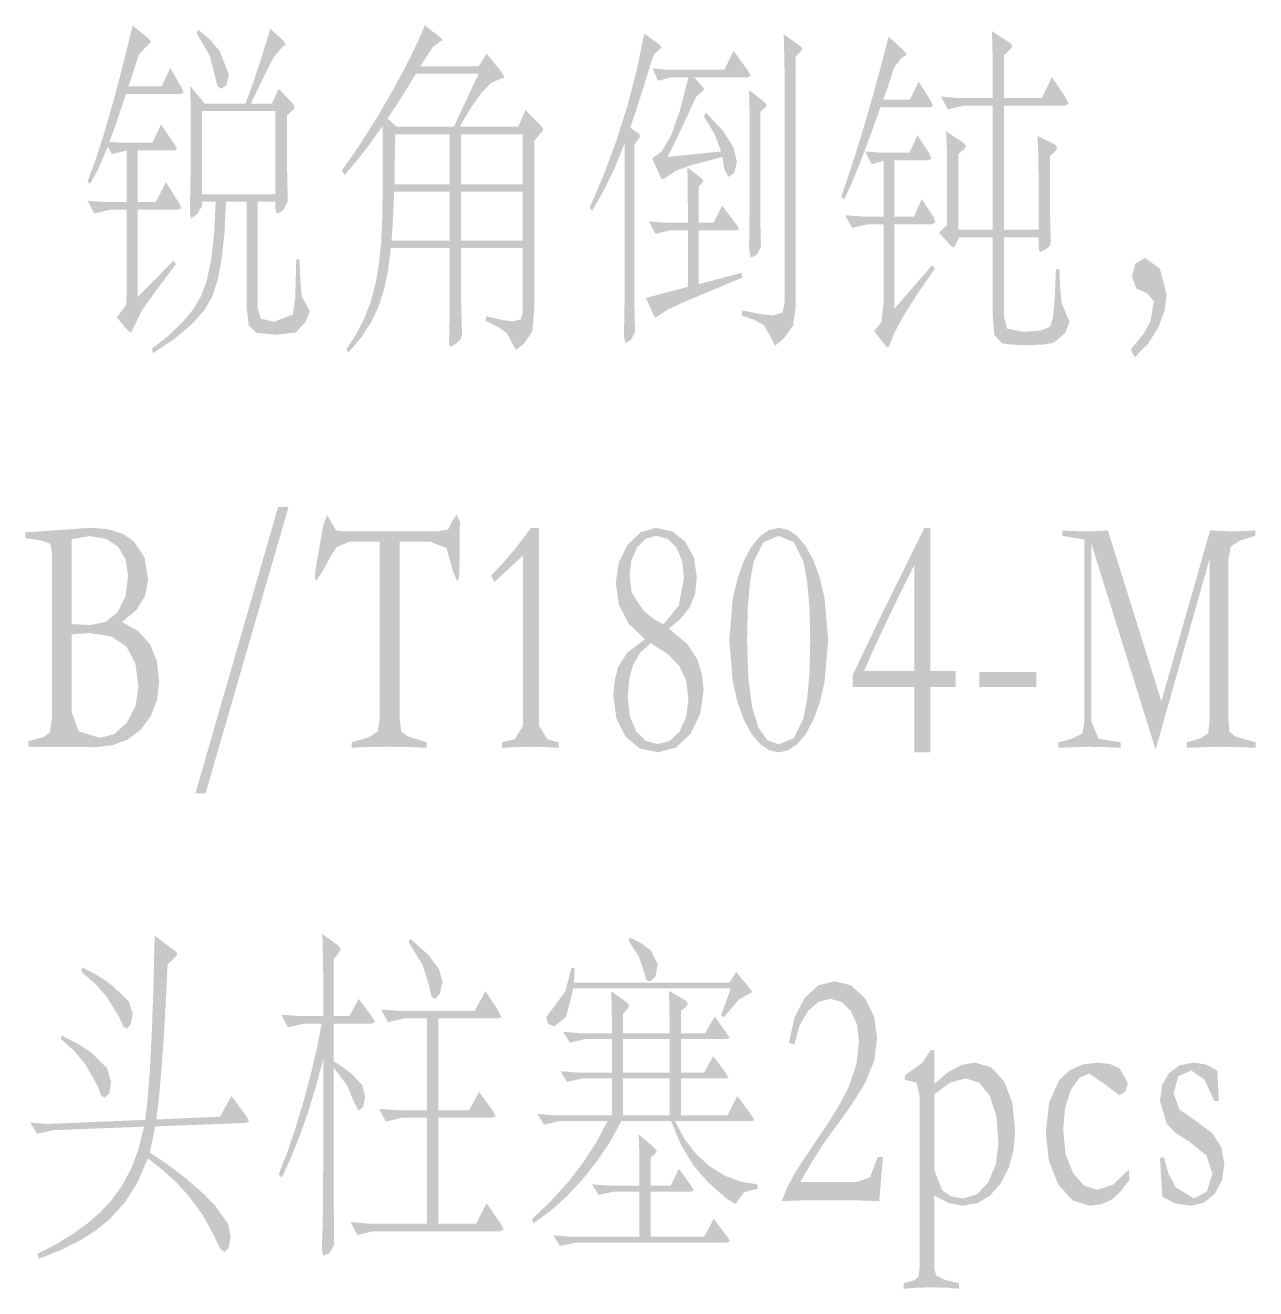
# Model space of a CAD drawing. Header units: millimetres. Extents: x 2819 to 3239, y 1479 to 1776.
# Drawn here: x 3111.26 to 3130.65, y 1558.32 to 1578.23 of the extents above; entities that cross this region are included whole.
import ezdxf

# ---------------------------------------------------------------- set-up
doc = ezdxf.new("R2010")
doc.units = ezdxf.units.MM
doc.layers.add('PDF2_实体填充', color=7, linetype='Continuous')

msp = doc.modelspace()

# ---------------------------------------------------------------- hatches: boundary and pattern name
at = {"layer": 'PDF2_实体填充', "transparency": 33554559}
h = msp.add_hatch(color=256, dxfattribs=at)
h.paths.add_polyline_path([(3113.73, 1577.231), (3113.753, 1577.171), (3113.711, 1577.149), (3112.848, 1577.149), (3112.687, 1576.675), (3112.586, 1576.394), (3112.795, 1576.378), (3113.259, 1576.378), (3113.399, 1576.666), (3113.624, 1576.334), (3113.65, 1576.274), (3113.616, 1576.258), (3113.031, 1576.258), (3113.031, 1575.443), (3113.316, 1575.443), (3113.476, 1575.758), (3113.696, 1575.405), (3113.719, 1575.345), (3113.677, 1575.324), (3113.031, 1575.324), (3113.031, 1573.949), (3113.593, 1574.52), (3113.632, 1574.465), (3113.384, 1574.135), (3113.206, 1573.891), (3113.095, 1573.732), (3112.943, 1573.422), (3112.916, 1573.389), (3112.886, 1573.411), (3112.7, 1573.623), (3112.848, 1573.824), (3112.859, 1574.063), (3112.859, 1575.324), (3112.601, 1575.324), (3112.346, 1575.264), (3112.24, 1575.465), (3112.517, 1575.443), (3112.859, 1575.443), (3112.859, 1576.258), (3112.624, 1576.198), (3112.559, 1576.318), (3112.41, 1575.967), (3112.281, 1575.731), (3112.24, 1575.769), (3112.365, 1576.107), (3112.499, 1576.522), (3112.642, 1577.013), (3112.792, 1577.581), (3112.951, 1578.225), (3113.202, 1578.019), (3113.24, 1577.964), (3113.194, 1577.926), (3113.05, 1577.769), (3112.886, 1577.269), (3113.407, 1577.269), (3113.544, 1577.557)], flags=0)
h.paths.add_polyline_path([(3115.579, 1574.541), (3115.596, 1574.164), (3115.617, 1573.955), (3115.723, 1573.764), (3115.742, 1573.715), (3115.674, 1573.552), (3115.522, 1573.389), (3115.21, 1573.351), (3114.898, 1573.384), (3114.78, 1573.504), (3114.746, 1573.786), (3114.746, 1575.449), (3114.423, 1575.449), (3114.398, 1574.956), (3114.353, 1574.543), (3114.289, 1574.209), (3114.206, 1573.955), (3114.079, 1573.738), (3113.882, 1573.517), (3113.613, 1573.292), (3113.274, 1573.063), (3113.255, 1573.134), (3113.516, 1573.339), (3113.731, 1573.544), (3113.902, 1573.751), (3114.027, 1573.96), (3114.119, 1574.208), (3114.188, 1574.539), (3114.235, 1574.952), (3114.259, 1575.449), (3114.046, 1575.449), (3114.046, 1575.383), (3113.966, 1575.253), (3113.871, 1575.188), (3113.852, 1575.275), (3113.867, 1576.063), (3113.867, 1576.709), (3113.864, 1577), (3113.856, 1577.274), (3114.088, 1576.997), (3114.731, 1576.997), (3114.85, 1577.324), (3114.981, 1577.717), (3115.122, 1578.176), (3115.332, 1577.98), (3115.366, 1577.926), (3115.305, 1577.883), (3115.176, 1577.731), (3115.105, 1577.596), (3114.985, 1577.351), (3114.814, 1576.997), (3115.145, 1576.997), (3115.252, 1577.231), (3115.484, 1576.986), (3115.506, 1576.937), (3115.484, 1576.899), (3115.381, 1576.807), (3115.381, 1576.188), (3115.389, 1575.731), (3115.396, 1575.449), (3115.32, 1575.313), (3115.225, 1575.258), (3115.202, 1575.329), (3115.202, 1575.449), (3114.921, 1575.449), (3114.921, 1573.775), (3114.97, 1573.607), (3115.179, 1573.558), (3115.476, 1573.672), (3115.514, 1573.946), (3115.529, 1574.541)], flags=0)
h.paths.add_polyline_path([(3115.202, 1575.568), (3115.202, 1576.878), (3114.046, 1576.878), (3114.046, 1575.568)], flags=0)
h.paths.add_polyline_path([(3113.985, 1578.16), (3114.169, 1578.005), (3114.324, 1577.823), (3114.468, 1577.453), (3114.43, 1577.29), (3114.35, 1577.231), (3114.289, 1577.269), (3114.263, 1577.367), (3114.166, 1577.752), (3113.959, 1578.105)], flags=0)
h = msp.add_hatch(color=256, dxfattribs=at)
h.paths.add_polyline_path([(3119.401, 1576.552), (3119.279, 1576.41), (3119.279, 1573.737), (3119.249, 1573.4), (3119.116, 1573.21), (3118.994, 1573.118), (3118.964, 1573.161), (3118.849, 1573.379), (3118.725, 1573.468), (3118.511, 1573.574), (3118.526, 1573.645), (3118.789, 1573.584), (3118.945, 1573.563), (3119.07, 1573.596), (3119.097, 1573.705), (3119.097, 1574.721), (3118.127, 1574.721), (3118.127, 1573.922), (3118.135, 1573.591), (3118.142, 1573.357), (3118.123, 1573.286), (3118.043, 1573.21), (3117.956, 1573.161), (3117.937, 1573.199), (3117.941, 1573.406), (3117.946, 1573.611), (3117.948, 1574.721), (3117.02, 1574.721), (3116.975, 1574.363), (3116.909, 1574.052), (3116.822, 1573.786), (3116.707, 1573.543), (3116.55, 1573.306), (3116.351, 1573.074), (3116.32, 1573.123), (3116.476, 1573.365), (3116.602, 1573.612), (3116.704, 1573.876), (3116.781, 1574.166), (3116.835, 1574.483), (3116.868, 1574.813), (3116.885, 1575.191), (3116.891, 1575.65), (3116.891, 1576.644), (3116.692, 1576.363), (3116.492, 1576.105), (3116.29, 1575.872), (3116.248, 1575.943), (3116.44, 1576.216), (3116.629, 1576.501), (3116.815, 1576.8), (3116.997, 1577.111), (3117.169, 1577.422), (3117.32, 1577.712), (3117.449, 1577.981), (3117.556, 1578.23), (3117.811, 1578.029), (3117.838, 1577.997), (3117.788, 1577.97), (3117.682, 1577.888), (3117.484, 1577.584), (3118.405, 1577.584), (3118.53, 1577.785), (3118.781, 1577.47), (3118.811, 1577.41), (3118.602, 1577.324), (3118.446, 1577.165), (3118.283, 1576.932), (3118.104, 1576.633), (3119.028, 1576.633), (3119.142, 1576.894), (3119.401, 1576.628), (3119.424, 1576.59)], flags=0)
h.paths.add_polyline_path([(3118.405, 1577.47), (3117.416, 1577.47), (3117.266, 1577.222), (3117.116, 1576.984), (3116.967, 1576.758), (3117.115, 1576.633), (3118.013, 1576.633)], flags=0)
h.paths.add_polyline_path([(3119.097, 1575.726), (3119.097, 1576.514), (3118.127, 1576.514), (3118.127, 1575.726)], flags=0)
h.paths.add_polyline_path([(3117.948, 1575.726), (3117.948, 1576.514), (3117.089, 1576.514), (3117.077, 1575.726)], flags=0)
h.paths.add_polyline_path([(3119.097, 1574.835), (3119.097, 1575.606), (3118.127, 1575.606), (3118.127, 1574.835)], flags=0)
h.paths.add_polyline_path([(3117.948, 1574.835), (3117.948, 1575.606), (3117.073, 1575.606), (3117.053, 1575.158), (3117.032, 1574.835)], flags=0)
h = msp.add_hatch(color=256, dxfattribs=at)
h.paths.add_polyline_path([(3121.253, 1577.926), (3121.287, 1577.883), (3121.238, 1577.834), (3121.169, 1577.774), (3121.124, 1577.654), (3120.996, 1577.235), (3120.885, 1576.889), (3120.793, 1576.617), (3120.926, 1576.524), (3120.949, 1576.492), (3120.934, 1576.454), (3120.858, 1576.345), (3120.859, 1573.912), (3120.861, 1573.639), (3120.869, 1573.395), (3120.801, 1573.265), (3120.713, 1573.221), (3120.694, 1573.341), (3120.702, 1573.759), (3120.705, 1574.018), (3120.705, 1576.372), (3120.547, 1575.981), (3120.376, 1575.626), (3120.192, 1575.307), (3120.154, 1575.356), (3120.382, 1575.89), (3120.582, 1576.432), (3120.754, 1576.98), (3120.898, 1577.536), (3121.014, 1578.1)], flags=0)
h.paths.add_polyline_path([(3123.486, 1577.823), (3123.398, 1577.736), (3123.398, 1573.775), (3123.36, 1573.498), (3123.212, 1573.292), (3123.075, 1573.178), (3123.052, 1573.232), (3122.9, 1573.504), (3122.747, 1573.588), (3122.554, 1573.656), (3122.558, 1573.737), (3122.859, 1573.676), (3123.041, 1573.656), (3123.193, 1573.705), (3123.227, 1573.873), (3123.227, 1577.296), (3123.223, 1577.676), (3123.212, 1578.089), (3123.482, 1577.894), (3123.505, 1577.861)], flags=0)
h.paths.add_polyline_path([(3122.66, 1577.497), (3122.691, 1577.432), (3122.641, 1577.41), (3121.801, 1577.41), (3121.942, 1577.252), (3121.957, 1577.22), (3121.93, 1577.193), (3121.827, 1577.095), (3121.68, 1576.771), (3121.532, 1576.457), (3121.382, 1576.155), (3122.223, 1576.242), (3122.125, 1576.511), (3121.953, 1576.796), (3121.983, 1576.856), (3122.256, 1576.565), (3122.419, 1576.308), (3122.474, 1576.084), (3122.436, 1575.91), (3122.345, 1575.84), (3122.276, 1575.959), (3122.246, 1576.155), (3121.732, 1576.019), (3121.514, 1575.938), (3121.329, 1575.813), (3121.303, 1575.802), (3121.276, 1575.824), (3121.139, 1576.133), (3121.29, 1576.244), (3121.436, 1576.493), (3121.575, 1576.882), (3121.71, 1577.41), (3121.44, 1577.41), (3121.23, 1577.356), (3121.147, 1577.551), (3121.371, 1577.53), (3122.276, 1577.53), (3122.421, 1577.828)], flags=0)
h.paths.add_polyline_path([(3122.919, 1576.932), (3122.843, 1576.867), (3122.844, 1575.189), (3122.847, 1574.943), (3122.854, 1574.737), (3122.786, 1574.612), (3122.691, 1574.568), (3122.664, 1574.726), (3122.672, 1575.003), (3122.676, 1576.514), (3122.673, 1576.895), (3122.664, 1577.214), (3122.915, 1577.013), (3122.946, 1576.97)], flags=0)
h.paths.add_polyline_path([(3122.558, 1574.253), (3121.702, 1573.895), (3121.387, 1573.751), (3121.227, 1573.645), (3121.196, 1573.623), (3121.169, 1573.65), (3121.04, 1573.933), (3121.702, 1574.107), (3121.702, 1574.998), (3121.417, 1574.998), (3121.192, 1574.943), (3121.086, 1575.139), (3121.348, 1575.117), (3121.702, 1575.117), (3121.7, 1575.589), (3121.694, 1575.992), (3121.919, 1575.818), (3121.945, 1575.78), (3121.922, 1575.742), (3121.873, 1575.693), (3121.873, 1575.117), (3122.105, 1575.117), (3122.242, 1575.389), (3122.478, 1575.074), (3122.504, 1575.014), (3122.463, 1574.998), (3121.873, 1574.998), (3121.873, 1574.15), (3122.546, 1574.329)], flags=0)
h = msp.add_hatch(color=256, dxfattribs=at)
h.paths.add_polyline_path([(3127.555, 1574.384), (3127.569, 1574.088), (3127.589, 1573.862), (3127.692, 1573.612), (3127.719, 1573.569), (3127.65, 1573.384), (3127.468, 1573.227), (3127.305, 1573.198), (3127.045, 1573.188), (3126.793, 1573.197), (3126.65, 1573.221), (3126.532, 1573.346), (3126.505, 1573.65), (3126.505, 1574.889), (3125.981, 1574.889), (3125.916, 1574.759), (3125.885, 1574.726), (3125.847, 1574.753), (3125.661, 1574.96), (3125.787, 1575.085), (3125.787, 1575.997), (3125.783, 1576.281), (3125.771, 1576.557), (3126.045, 1576.378), (3126.087, 1576.323), (3126.053, 1576.274), (3125.965, 1576.204), (3125.965, 1575.009), (3126.505, 1575.009), (3126.505, 1576.964), (3126.053, 1576.964), (3125.798, 1576.905), (3125.691, 1577.106), (3125.969, 1577.084), (3126.505, 1577.084), (3126.505, 1577.491), (3126.503, 1577.808), (3126.494, 1578.138), (3126.783, 1577.948), (3126.817, 1577.899), (3126.787, 1577.856), (3126.684, 1577.758), (3126.684, 1577.084), (3127.277, 1577.084), (3127.441, 1577.415), (3127.658, 1577.084), (3127.703, 1576.992), (3127.643, 1576.964), (3126.684, 1576.964), (3126.684, 1575.009), (3127.228, 1575.009), (3127.228, 1575.883), (3127.224, 1576.202), (3127.213, 1576.486), (3127.479, 1576.356), (3127.525, 1576.302), (3127.49, 1576.242), (3127.407, 1576.171), (3127.409, 1575.301), (3127.414, 1575.063), (3127.422, 1574.824), (3127.411, 1574.759), (3127.334, 1574.693), (3127.247, 1574.655), (3127.228, 1574.726), (3127.228, 1574.889), (3126.684, 1574.889), (3126.684, 1573.639), (3126.73, 1573.449), (3126.981, 1573.4), (3127.26, 1573.419), (3127.407, 1573.476), (3127.453, 1573.611), (3127.484, 1573.914), (3127.502, 1574.384)], flags=0)
h.paths.add_polyline_path([(3125.52, 1577.057), (3125.566, 1576.959), (3125.505, 1576.937), (3124.737, 1576.937), (3124.566, 1576.462), (3124.414, 1576.061), (3124.281, 1575.736), (3124.166, 1575.487), (3124.117, 1575.519), (3124.274, 1575.986), (3124.427, 1576.472), (3124.577, 1576.978), (3124.723, 1577.505), (3124.866, 1578.051), (3125.11, 1577.828), (3125.151, 1577.769), (3125.068, 1577.714), (3124.954, 1577.568), (3124.88, 1577.339), (3124.779, 1577.057), (3125.201, 1577.057), (3125.338, 1577.339)], flags=0)
h.paths.add_polyline_path([(3125.593, 1574.395), (3125.312, 1573.986), (3125.1, 1573.65), (3124.958, 1573.388), (3124.885, 1573.199), (3124.855, 1573.15), (3124.809, 1573.188), (3124.638, 1573.411), (3124.752, 1573.552), (3124.786, 1573.862), (3124.786, 1575.095), (3124.543, 1575.095), (3124.288, 1575.036), (3124.182, 1575.237), (3124.459, 1575.215), (3124.786, 1575.215), (3124.786, 1576.095), (3124.6, 1576.041), (3124.493, 1576.242), (3124.771, 1576.22), (3125.193, 1576.22), (3125.319, 1576.497), (3125.501, 1576.22), (3125.543, 1576.128), (3125.486, 1576.101), (3124.957, 1576.101), (3124.957, 1575.215), (3125.266, 1575.215), (3125.387, 1575.492), (3125.57, 1575.215), (3125.604, 1575.128), (3125.555, 1575.095), (3124.957, 1575.095), (3124.957, 1573.764), (3125.555, 1574.454)], flags=0)
for points in [[(3128.681, 1573.118), (3128.89, 1573.377), (3128.993, 1573.569), (3129.046, 1573.878), (3128.943, 1574.003), (3128.772, 1574.079), (3128.7, 1574.27), (3128.753, 1574.471), (3128.905, 1574.563), (3129.141, 1574.395), (3129.247, 1573.982), (3129.214, 1573.73), (3129.114, 1573.466), (3128.956, 1573.213), (3128.745, 1572.998)], [(3115.959, 1570.369), (3116.016, 1570.51), (3116.088, 1570.39), (3116.153, 1570.271), (3116.271, 1570.255), (3117.743, 1570.255), (3117.922, 1570.282), (3118.001, 1570.439), (3118.058, 1570.515), (3118.108, 1570.407), (3118.1, 1569.548), (3118.07, 1569.461), (3118.001, 1569.619), (3117.899, 1569.988), (3117.636, 1570.092), (3117.161, 1570.092), (3117.161, 1567.294), (3117.184, 1567.098), (3117.29, 1567.022), (3117.587, 1566.93), (3117.587, 1566.843), (3117.338, 1566.855), (3116.994, 1566.859), (3116.594, 1566.855), (3116.4, 1566.843), (3116.4, 1566.93), (3116.667, 1567.006), (3116.811, 1567.098), (3116.845, 1567.299), (3116.845, 1570.092), (3116.377, 1570.092), (3116.172, 1570.01), (3116.074, 1569.868), (3115.94, 1569.614), (3115.841, 1569.472), (3115.822, 1569.532), (3115.841, 1569.706)], [(3119.663, 1566.843), (3119.453, 1566.855), (3119.218, 1566.859), (3118.984, 1566.855), (3118.774, 1566.843), (3118.774, 1566.93), (3118.971, 1566.978), (3119.104, 1567.19), (3119.104, 1569.874), (3118.652, 1569.456), (3118.599, 1569.559), (3118.785, 1569.751), (3118.996, 1570.001), (3119.23, 1570.309), (3119.355, 1570.309), (3119.355, 1567.19), (3119.489, 1566.973), (3119.663, 1566.93)], [(3130.651, 1566.843), (3130.333, 1566.855), (3130.107, 1566.859), (3129.853, 1566.855), (3129.563, 1566.843), (3129.563, 1566.93), (3129.792, 1566.995), (3129.902, 1567.076), (3129.925, 1567.288), (3129.925, 1569.825), (3129.073, 1566.815), (3128.061, 1570.059), (3128.061, 1567.256), (3128.175, 1566.984), (3128.525, 1566.93), (3128.525, 1566.843), (3128.288, 1566.855), (3128.035, 1566.859), (3127.814, 1566.855), (3127.54, 1566.843), (3127.54, 1566.93), (3127.749, 1566.984), (3127.92, 1567.071), (3127.951, 1567.256), (3127.951, 1570.124), (3127.605, 1570.184), (3127.605, 1570.271), (3127.728, 1570.259), (3127.97, 1570.255), (3128.185, 1570.259), (3128.32, 1570.271), (3129.164, 1567.576), (3129.932, 1570.271), (3130.119, 1570.259), (3130.305, 1570.255), (3130.482, 1570.259), (3130.647, 1570.271), (3130.647, 1570.184), (3130.411, 1570.113), (3130.259, 1570.016), (3130.218, 1569.793), (3130.218, 1567.326), (3130.237, 1567.098), (3130.328, 1567.022), (3130.651, 1566.93)], [(3124.718, 1559.698), (3124.51, 1559.707), (3124.251, 1559.713), (3123.64, 1559.713), (3123.386, 1559.707), (3123.182, 1559.698), (3123.263, 1559.905), (3123.364, 1560.1), (3123.508, 1560.33), (3123.932, 1560.958), (3124.105, 1561.244), (3124.235, 1561.496), (3124.358, 1561.856), (3124.399, 1562.219), (3124.365, 1562.489), (3124.265, 1562.703), (3124.12, 1562.841), (3123.942, 1562.887), (3123.761, 1562.84), (3123.596, 1562.697), (3123.464, 1562.473), (3123.379, 1562.17), (3123.292, 1562.192), (3123.386, 1562.602), (3123.547, 1562.909), (3123.761, 1563.101), (3124.018, 1563.164), (3124.275, 1563.098), (3124.49, 1562.898), (3124.635, 1562.61), (3124.684, 1562.268), (3124.638, 1561.909), (3124.501, 1561.573), (3124.361, 1561.341), (3124.18, 1561.073), (3123.957, 1560.768), (3123.817, 1560.57), (3123.656, 1560.314), (3123.474, 1560.002), (3124.368, 1560.002), (3124.57, 1560.073), (3124.695, 1560.394), (3124.775, 1560.394)], [(3128.654, 1560.198), (3128.658, 1560.03), (3128.517, 1559.846), (3128.377, 1559.72), (3128.222, 1559.651), (3128.038, 1559.627), (3127.765, 1559.71), (3127.54, 1559.959), (3127.392, 1560.331), (3127.342, 1560.785), (3127.395, 1561.257), (3127.551, 1561.6), (3127.712, 1561.757), (3127.917, 1561.851), (3128.164, 1561.882), (3128.353, 1561.86), (3128.502, 1561.795), (3128.635, 1561.562), (3128.597, 1561.426), (3128.502, 1561.366), (3128.289, 1561.529), (3128.027, 1561.708), (3127.873, 1561.644), (3127.738, 1561.453), (3127.647, 1561.17), (3127.616, 1560.823), (3127.656, 1560.433), (3127.776, 1560.133), (3127.95, 1559.941), (3128.152, 1559.877), (3128.401, 1559.958)], [(3129.997, 1561.279), (3129.845, 1561.611), (3129.636, 1561.757), (3129.427, 1561.666), (3129.358, 1561.393), (3129.449, 1561.143), (3129.727, 1560.948), (3129.966, 1560.77), (3130.109, 1560.549), (3130.157, 1560.285), (3130.119, 1560.025), (3130.005, 1559.812), (3129.834, 1559.674), (3129.628, 1559.627), (3129.379, 1559.663), (3129.179, 1559.769), (3129.141, 1560.383), (3129.206, 1560.383), (3129.279, 1560.122), (3129.392, 1559.915), (3129.677, 1559.742), (3129.883, 1559.85), (3129.967, 1560.133), (3129.877, 1560.413), (3129.609, 1560.633), (3129.393, 1560.771), (3129.248, 1560.915), (3129.141, 1561.285), (3129.177, 1561.532), (3129.286, 1561.719), (3129.455, 1561.841), (3129.674, 1561.882), (3129.875, 1561.85), (3130.046, 1561.752), (3130.069, 1561.279)]]:
    msp.add_hatch(color=256, dxfattribs=at).paths.add_polyline_path(points)
h = msp.add_hatch(color=256, dxfattribs=at)
h.paths.add_polyline_path([(3111.258, 1570.146), (3111.258, 1570.238), (3112.172, 1570.303), (3112.319, 1570.309), (3112.581, 1570.285), (3112.798, 1570.215), (3112.97, 1570.097), (3113.138, 1569.844), (3113.194, 1569.499), (3113.148, 1569.241), (3113.012, 1569.016), (3112.783, 1568.826), (3113.04, 1568.681), (3113.223, 1568.477), (3113.332, 1568.211), (3113.369, 1567.886), (3113.336, 1567.603), (3113.236, 1567.342), (3113.078, 1567.128), (3112.871, 1566.973), (3112.63, 1566.883), (3112.365, 1566.853), (3111.304, 1566.859), (3111.304, 1566.946), (3111.544, 1567.011), (3111.646, 1567.087), (3111.677, 1567.304), (3111.677, 1569.934), (3111.654, 1570.059), (3111.506, 1570.113)], flags=0)
h.paths.add_polyline_path([(3111.989, 1568.793), (3112.285, 1568.777), (3112.528, 1568.828), (3112.715, 1568.983), (3112.838, 1569.23), (3112.878, 1569.548), (3112.839, 1569.813), (3112.723, 1570.01), (3112.532, 1570.136), (3112.274, 1570.179), (3111.989, 1570.13)], flags=0)
h.paths.add_polyline_path([(3111.989, 1568.63), (3111.989, 1567.413), (3112.1, 1567.103), (3112.433, 1567), (3112.662, 1567.06), (3112.859, 1567.239), (3112.996, 1567.501), (3113.042, 1567.799), (3112.994, 1568.176), (3112.852, 1568.44), (3112.615, 1568.599), (3112.278, 1568.652)], flags=0)
h = msp.add_hatch(color=256, dxfattribs=at)
h.paths.add_polyline_path([(3121.025, 1568.554), (3120.769, 1568.797), (3120.616, 1569.093), (3120.565, 1569.44), (3120.611, 1569.759), (3120.751, 1570.043), (3120.958, 1570.242), (3121.196, 1570.309), (3121.458, 1570.253), (3121.664, 1570.086), (3121.798, 1569.835), (3121.843, 1569.527), (3121.814, 1569.262), (3121.729, 1569.054), (3121.59, 1568.881), (3121.402, 1568.722), (3121.689, 1568.482), (3121.85, 1568.239), (3121.924, 1567.994), (3121.949, 1567.75), (3121.897, 1567.379), (3121.74, 1567.06), (3121.509, 1566.844), (3121.227, 1566.772), (3120.939, 1566.834), (3120.717, 1567.022), (3120.574, 1567.31), (3120.527, 1567.663), (3120.546, 1567.894), (3120.603, 1568.119), (3120.746, 1568.342)], flags=0)
h.paths.add_polyline_path([(3121.318, 1568.788), (3121.558, 1569.086), (3121.641, 1569.521), (3121.612, 1569.783), (3121.523, 1569.994), (3121.386, 1570.136), (3121.204, 1570.184), (3121.035, 1570.138), (3120.9, 1569.999), (3120.811, 1569.798), (3120.782, 1569.554), (3120.816, 1569.287), (3121.002, 1569.005), (3121.159, 1568.875)], flags=0)
h.paths.add_polyline_path([(3121.116, 1568.494), (3120.95, 1568.342), (3120.839, 1568.157), (3120.776, 1567.928), (3120.755, 1567.63), (3120.788, 1567.332), (3120.888, 1567.098), (3121.038, 1566.951), (3121.223, 1566.902), (3121.414, 1566.951), (3121.569, 1567.098), (3121.674, 1567.326), (3121.71, 1567.609), (3121.674, 1567.902), (3121.569, 1568.13), (3121.387, 1568.319)], flags=0)
h = msp.add_hatch(color=256, dxfattribs=at)
h.paths.add_polyline_path([(3123.132, 1570.309), (3122.99, 1570.279), (3122.845, 1570.184), (3122.706, 1570.019), (3122.582, 1569.789), (3122.481, 1569.506), (3122.408, 1569.189), (3122.354, 1568.537), (3122.409, 1567.886), (3122.481, 1567.57), (3122.583, 1567.287), (3122.707, 1567.058), (3122.847, 1566.894), (3122.992, 1566.8), (3123.134, 1566.771), (3123.275, 1566.801), (3123.42, 1566.896), (3123.56, 1567.06), (3123.684, 1567.291), (3123.785, 1567.574), (3123.857, 1567.891), (3123.912, 1568.542), (3123.857, 1569.193), (3123.784, 1569.51), (3123.683, 1569.792), (3123.558, 1570.022), (3123.419, 1570.186), (3123.274, 1570.28), (3123.132, 1570.309)], flags=0)
h.paths.add_polyline_path([(3123.132, 1566.897), (3123.37, 1566.996), (3123.52, 1567.294), (3123.581, 1567.61), (3123.618, 1568.025), (3123.63, 1568.538), (3123.618, 1569.05), (3123.581, 1569.465), (3123.52, 1569.782), (3123.37, 1570.083), (3123.132, 1570.184), (3122.893, 1570.083), (3122.74, 1569.782), (3122.681, 1569.465), (3122.646, 1569.05), (3122.634, 1568.538), (3122.654, 1567.947), (3122.714, 1567.488), (3122.813, 1567.159), (3122.953, 1566.963)], flags=0)
h = msp.add_hatch(color=256, dxfattribs=at)
h.paths.add_polyline_path([(3125.429, 1570.309), (3125.521, 1570.309), (3125.521, 1568.054), (3125.924, 1568.054), (3125.924, 1567.804), (3125.521, 1567.804), (3125.521, 1566.772), (3125.27, 1566.772), (3125.27, 1567.804), (3124.296, 1567.804), (3124.296, 1567.984), (3124.748, 1568.929)], flags=0)
h.paths.add_polyline_path([(3125.27, 1568.054), (3125.27, 1569.722), (3125.072, 1569.327), (3124.895, 1568.962), (3124.736, 1568.629), (3124.598, 1568.326), (3124.478, 1568.054)], flags=0)
h = msp.add_hatch(color=256, dxfattribs=at)
h.paths.add_polyline_path([(3114.75, 1561.029), (3114.784, 1560.953), (3114.735, 1560.931), (3113.308, 1560.877), (3113.221, 1560.464), (3113.441, 1560.318), (3113.645, 1560.17), (3113.833, 1560.019), (3114.075, 1559.807), (3114.259, 1559.617), (3114.457, 1559.334), (3114.495, 1559.133), (3114.464, 1558.965), (3114.404, 1558.899), (3114.335, 1558.943), (3114.229, 1559.16), (3114.059, 1559.475), (3113.826, 1559.79), (3113.637, 1559.995), (3113.425, 1560.189), (3113.19, 1560.372), (3113.034, 1560.005), (3112.834, 1559.686), (3112.59, 1559.416), (3112.37, 1559.236), (3112.11, 1559.072), (3111.811, 1558.924), (3111.471, 1558.791), (3111.449, 1558.867), (3111.737, 1559.016), (3111.996, 1559.174), (3112.227, 1559.339), (3112.428, 1559.512), (3112.601, 1559.693), (3112.782, 1559.94), (3112.931, 1560.218), (3113.047, 1560.529), (3113.13, 1560.872), (3111.7, 1560.817), (3111.445, 1560.758), (3111.338, 1560.937), (3111.616, 1560.915), (3113.149, 1560.98), (3113.189, 1561.324), (3113.223, 1561.786), (3113.253, 1562.366), (3113.278, 1563.065), (3113.297, 1563.882), (3113.632, 1563.632), (3113.658, 1563.594), (3113.632, 1563.556), (3113.502, 1563.431), (3113.471, 1562.78), (3113.437, 1562.21), (3113.401, 1561.721), (3113.364, 1561.313), (3113.324, 1560.986), (3114.328, 1561.029), (3114.506, 1561.355)], flags=0)
h.paths.add_polyline_path([(3112.156, 1563.382), (3112.401, 1563.253), (3112.62, 1563.105), (3112.89, 1562.849), (3112.951, 1562.654), (3112.92, 1562.485), (3112.863, 1562.42), (3112.806, 1562.447), (3112.734, 1562.61), (3112.529, 1562.936), (3112.354, 1563.129), (3112.141, 1563.317)], flags=0)
h.paths.add_polyline_path([(3111.833, 1562.306), (3112.092, 1562.177), (3112.3, 1562.04), (3112.548, 1561.79), (3112.612, 1561.573), (3112.582, 1561.399), (3112.513, 1561.328), (3112.453, 1561.361), (3112.396, 1561.518), (3112.202, 1561.86), (3112.028, 1562.068), (3111.817, 1562.257)], flags=0)
h = msp.add_hatch(color=256, dxfattribs=at)
h.paths.add_polyline_path([(3116.724, 1562.605), (3116.773, 1562.518), (3116.712, 1562.496), (3116.119, 1562.496), (3116.119, 1561.904), (3116.282, 1561.798), (3116.412, 1561.697), (3116.571, 1561.524), (3116.613, 1561.35), (3116.587, 1561.187), (3116.514, 1561.122), (3116.438, 1561.257), (3116.33, 1561.524), (3116.119, 1561.801), (3116.12, 1559.64), (3116.127, 1559.008), (3116.05, 1558.878), (3115.955, 1558.84), (3115.933, 1558.932), (3115.948, 1559.443), (3115.953, 1559.771), (3115.955, 1561.937), (3115.843, 1561.516), (3115.721, 1561.119), (3115.59, 1560.745), (3115.45, 1560.394), (3115.301, 1560.068), (3115.252, 1560.122), (3115.383, 1560.456), (3115.512, 1560.834), (3115.64, 1561.257), (3115.758, 1561.692), (3115.854, 1562.105), (3115.929, 1562.496), (3115.655, 1562.496), (3115.4, 1562.436), (3115.294, 1562.637), (3115.571, 1562.616), (3115.955, 1562.616), (3115.955, 1563.116), (3115.952, 1563.496), (3115.94, 1563.909), (3116.195, 1563.724), (3116.233, 1563.675), (3116.199, 1563.61), (3116.119, 1563.512), (3116.119, 1562.616), (3116.366, 1562.616), (3116.514, 1562.887)], flags=0)
h.paths.add_polyline_path([(3117.328, 1563.833), (3117.609, 1563.583), (3117.778, 1563.357), (3117.834, 1563.154), (3117.792, 1562.969), (3117.716, 1562.882), (3117.659, 1562.925), (3117.625, 1563.088), (3117.521, 1563.421), (3117.302, 1563.778)], flags=0)
h.paths.add_polyline_path([(3118.751, 1559.345), (3118.8, 1559.253), (3118.735, 1559.225), (3116.746, 1559.225), (3116.492, 1559.166), (3116.385, 1559.367), (3116.663, 1559.345), (3117.591, 1559.345), (3117.591, 1561.013), (3117.195, 1561.013), (3116.94, 1560.953), (3116.834, 1561.154), (3117.112, 1561.132), (3117.591, 1561.132), (3117.591, 1562.578), (3117.229, 1562.578), (3116.975, 1562.518), (3116.868, 1562.719), (3117.146, 1562.697), (3118.34, 1562.697), (3118.511, 1563.007), (3118.716, 1562.697), (3118.762, 1562.599), (3118.701, 1562.578), (3117.769, 1562.578), (3117.769, 1561.132), (3118.253, 1561.132), (3118.412, 1561.42), (3118.621, 1561.132), (3118.675, 1561.035), (3118.606, 1561.013), (3117.769, 1561.013), (3117.769, 1559.345), (3118.363, 1559.345), (3118.53, 1559.665)], flags=0)
h = msp.add_hatch(color=256, dxfattribs=at)
h.paths.add_polyline_path([(3120.789, 1563.854), (3120.986, 1563.751), (3121.12, 1563.648), (3121.227, 1563.431), (3121.189, 1563.235), (3121.105, 1563.159), (3121.048, 1563.181), (3121.017, 1563.289), (3120.934, 1563.541), (3120.766, 1563.806)], flags=0)
h.paths.add_polyline_path([(3122.679, 1563.05), (3122.717, 1562.991), (3122.649, 1562.958), (3122.501, 1562.871), (3122.265, 1562.594), (3122.223, 1562.627), (3122.379, 1563.05), (3119.896, 1563.05), (3119.782, 1562.602), (3119.595, 1562.453), (3119.5, 1562.491), (3119.466, 1562.594), (3119.587, 1562.757), (3119.77, 1563.007), (3119.865, 1563.371), (3119.918, 1563.371), (3119.907, 1563.143), (3122.356, 1563.143), (3122.463, 1563.311)], flags=0)
h.paths.add_polyline_path([(3122.801, 1559.894), (3122.584, 1559.838), (3122.466, 1559.671), (3122.447, 1559.655), (3122.31, 1559.74), (3122.018, 1559.997), (3121.791, 1560.258), (3121.597, 1560.579), (3121.436, 1560.959), (3120.652, 1560.959), (3120.476, 1560.636), (3120.27, 1560.328), (3120.036, 1560.035), (3119.786, 1559.768), (3119.529, 1559.538), (3119.264, 1559.345), (3119.245, 1559.416), (3119.542, 1559.698), (3119.81, 1559.994), (3120.048, 1560.302), (3120.257, 1560.624), (3120.436, 1560.959), (3119.675, 1560.959), (3119.432, 1560.904), (3119.329, 1561.073), (3119.595, 1561.051), (3120.504, 1561.051), (3120.504, 1561.632), (3120.04, 1561.632), (3119.797, 1561.578), (3119.694, 1561.746), (3119.96, 1561.725), (3120.504, 1561.725), (3120.504, 1562.252), (3120.082, 1562.252), (3119.838, 1562.197), (3119.736, 1562.366), (3120.002, 1562.344), (3120.504, 1562.344), (3120.504, 1562.496), (3120.501, 1562.746), (3120.493, 1563.007), (3120.744, 1562.828), (3120.778, 1562.779), (3120.747, 1562.724), (3120.679, 1562.648), (3120.679, 1562.344), (3121.413, 1562.344), (3121.413, 1562.507), (3121.41, 1562.753), (3121.402, 1563.012), (3121.668, 1562.86), (3121.702, 1562.811), (3121.672, 1562.762), (3121.592, 1562.697), (3121.592, 1562.344), (3121.972, 1562.344), (3122.124, 1562.605), (3122.318, 1562.339), (3122.356, 1562.268), (3122.299, 1562.252), (3121.592, 1562.252), (3121.592, 1561.725), (3121.957, 1561.725), (3122.101, 1561.985), (3122.307, 1561.708), (3122.341, 1561.643), (3122.299, 1561.632), (3121.592, 1561.632), (3121.592, 1561.051), (3122.326, 1561.051), (3122.482, 1561.355), (3122.717, 1561.035), (3122.748, 1560.975), (3122.702, 1560.959), (3121.5, 1560.959), (3121.649, 1560.679), (3121.83, 1560.442), (3122.044, 1560.247), (3122.283, 1560.1), (3122.534, 1560.005), (3122.797, 1559.964)], flags=0)
h.paths.add_polyline_path([(3121.413, 1561.725), (3121.413, 1562.252), (3120.679, 1562.252), (3120.679, 1561.725)], flags=0)
h.paths.add_polyline_path([(3121.413, 1561.051), (3121.413, 1561.632), (3120.679, 1561.632), (3120.679, 1561.051)], flags=0)
h.paths.add_polyline_path([(3122.326, 1559.133), (3122.364, 1559.068), (3122.318, 1559.046), (3119.941, 1559.046), (3119.686, 1558.992), (3119.58, 1559.16), (3119.857, 1559.138), (3120.938, 1559.138), (3120.938, 1559.85), (3120.538, 1559.85), (3120.295, 1559.796), (3120.192, 1559.964), (3120.458, 1559.943), (3120.938, 1559.943), (3120.938, 1560.203), (3120.935, 1560.476), (3120.926, 1560.752), (3121.166, 1560.546), (3121.215, 1560.486), (3121.17, 1560.432), (3121.116, 1560.388), (3121.116, 1559.943), (3121.432, 1559.943), (3121.561, 1560.209), (3121.763, 1559.926), (3121.793, 1559.867), (3121.755, 1559.85), (3121.116, 1559.85), (3121.116, 1559.138), (3121.957, 1559.138), (3122.109, 1559.421)], flags=0)
h = msp.add_hatch(color=256, dxfattribs=at)
h.paths.add_polyline_path([(3125.585, 1561.545), (3125.803, 1561.732), (3126.016, 1561.845), (3126.224, 1561.882), (3126.482, 1561.809), (3126.684, 1561.589), (3126.815, 1561.251), (3126.859, 1560.812), (3126.833, 1560.499), (3126.756, 1560.218), (3126.627, 1559.97), (3126.458, 1559.78), (3126.26, 1559.665), (3126.034, 1559.627), (3125.813, 1559.667), (3125.585, 1559.785), (3125.585, 1558.633), (3125.616, 1558.525), (3125.745, 1558.459), (3125.973, 1558.405), (3125.973, 1558.318), (3125.79, 1558.334), (3125.536, 1558.34), (3125.308, 1558.334), (3125.102, 1558.318), (3125.102, 1558.405), (3125.262, 1558.448), (3125.334, 1558.503), (3125.353, 1558.639), (3125.353, 1561.361), (3125.304, 1561.567), (3125.117, 1561.611), (3125.129, 1561.687), (3125.395, 1561.877), (3125.528, 1562.078), (3125.585, 1562.078)], flags=0)
h.paths.add_polyline_path([(3125.585, 1561.382), (3125.585, 1560.192), (3125.711, 1559.867), (3125.854, 1559.773), (3126.034, 1559.742), (3126.256, 1559.805), (3126.437, 1559.997), (3126.557, 1560.285), (3126.597, 1560.627), (3126.562, 1561.048), (3126.456, 1561.366), (3126.292, 1561.566), (3126.08, 1561.632), (3125.84, 1561.57)], flags=0)

# ---------------------------------------------------------------- linework, layer by layer
at = {"layer": 'PDF2_实体填充', "lineweight": 15, "transparency": 33554559}
for points in [[(3115.244, 1570.64), (3115.408, 1570.64), (3113.94, 1566.125), (3114.099, 1566.125)], [(3126.293, 1568.038), (3127.194, 1568.038), (3126.293, 1567.804), (3127.194, 1567.804)]]:
    msp.add_solid(points, dxfattribs=at)

doc.saveas('drawing.dxf')
